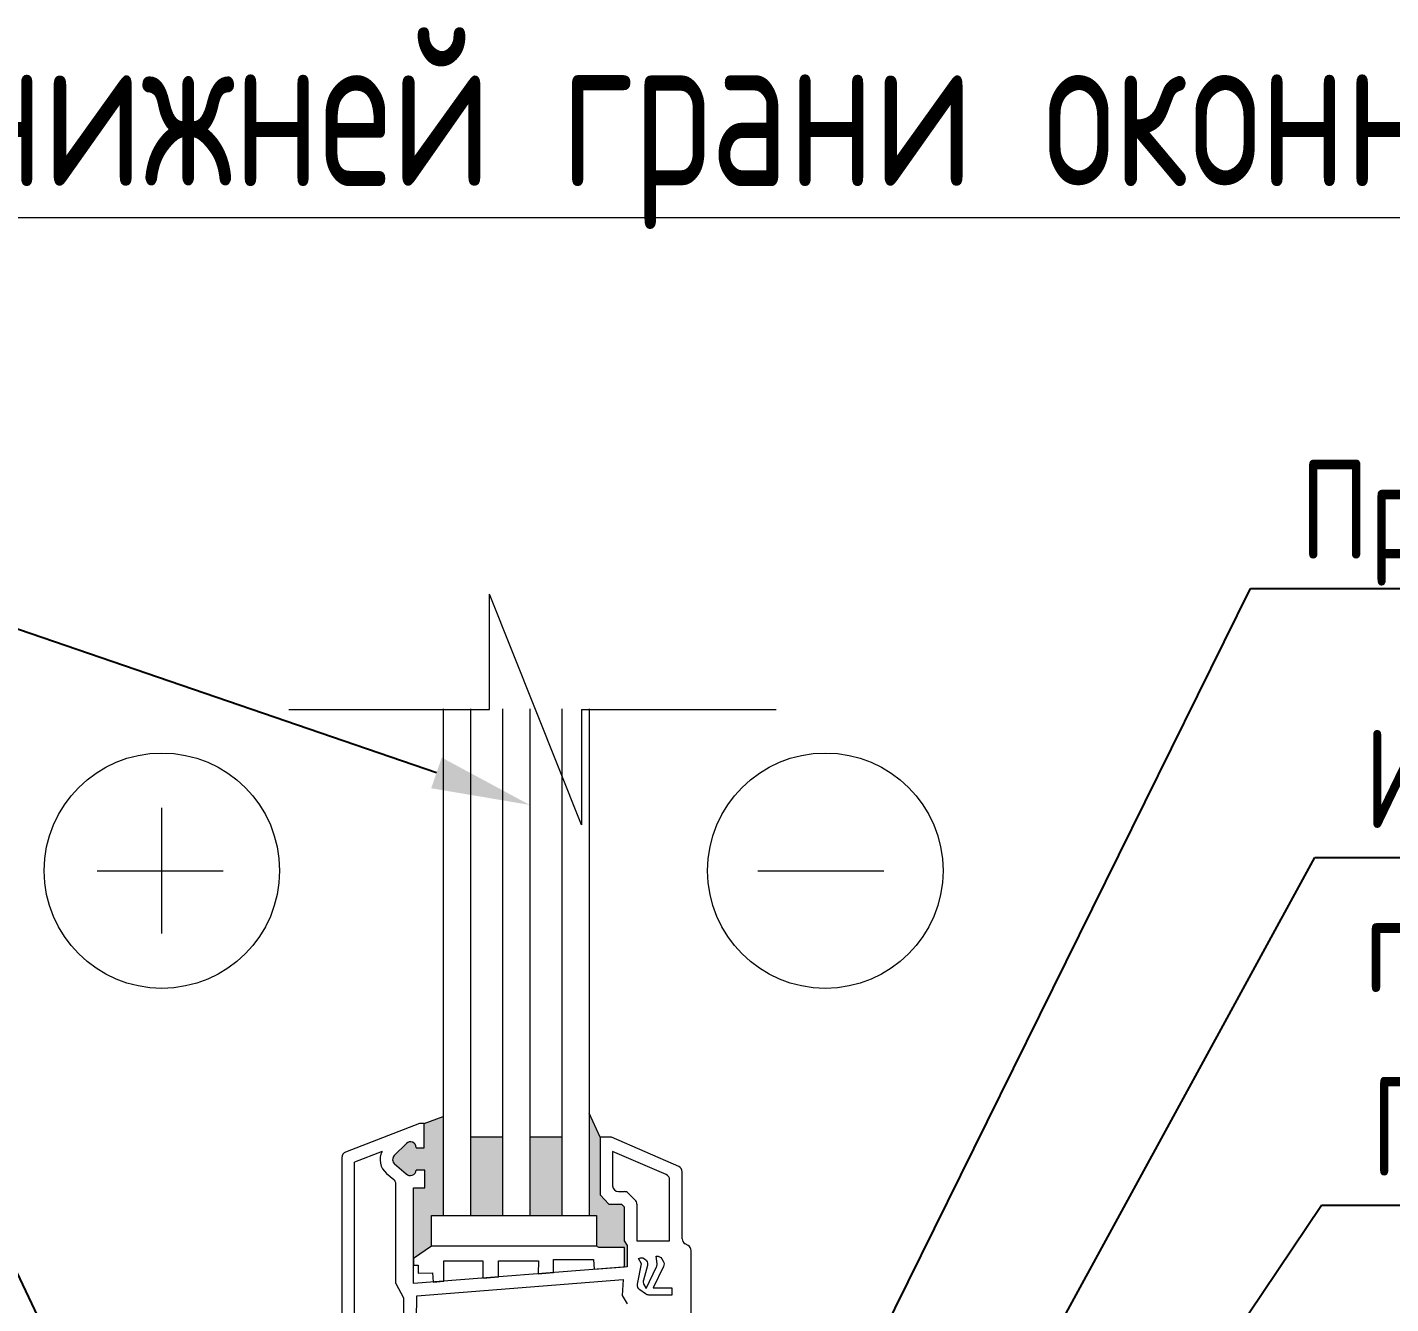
# Model space of a CAD drawing. Header units: millimetres. Extents: x -136099598 to 11807193, y 0 to 779331.
# Drawn here: x 762861 to 766317, y 374837 to 378073 of the extents above; entities that cross this region are included whole.
import ezdxf
from ezdxf import colors
from ezdxf.entities.mleader import LeaderData, LeaderLine
from ezdxf.math import Vec2, Vec3

# ---------------------------------------------------------------- set-up
doc = ezdxf.new("R2010")
doc.units = ezdxf.units.MM
doc.header["$MEASUREMENT"] = 0
for name, color, linetype, lineweight in [('АР_Стены фасадные', 7, 'Continuous', 30), ('АР_Тонкие', 250, 'Continuous', 5), ('АР_Штриховка', 253, 'Continuous', 13)]:
    doc.layers.add(name, color=color, linetype=linetype, lineweight=lineweight)
doc.layers.add('АР_Таблицы', color=250, linetype='Continuous')
doc.styles.add('Архитект', font='isocpeur.ttf', dxfattribs={"width": 0.8, "oblique": 8})

msp = doc.modelspace()

# ---------------------------------------------------------------- hatches: boundary and pattern name
at = {"layer": 'АР_Штриховка', "lineweight": 15}
h = msp.add_hatch(color=256, dxfattribs=at)
h.paths.add_polyline_path([(763915.1864633877, 375311.665096097), (763867.0847993658, 375293.4215732465), (763867.0847993658, 375232.3371604495), (763847.098084991, 375232.3371604495, 0.4786130852545784), (763829.7793887098, 375247.1460458143, 0.1511480581941639), (763822.1310489269, 375243.1118569947), (763791.5767998525, 375212.5576079204, 0.4386489946595933), (763792.4666688656, 375191.0498329014), (763821.5155030022, 375166.4481186414, 0.6721486504891006), (763847.0623604339, 375175.4664497505), (763868.8938882775, 375175.4664497505), (763868.8938882775, 375130.6946759987), (763839.8680617637, 375130.6946759987), (763839.8680617637, 374951.1795525594), (763886.2410408244, 374982.4541631617), (763886.2410408244, 375060.1746142607), (763915.1864633877, 375060.1746142607)])
h.paths.add_polyline_path([(764065.5527058287, 375259.6834212397), (763984.5862675912, 375259.6834212397), (763984.5862675898, 375060.1746142607), (764065.55270583, 375060.1746142607)])
h.paths.add_polyline_path([(764215.9189482697, 375259.6834212397), (764134.9525100322, 375259.6834212397), (764134.9525100309, 375060.1746142607), (764215.9189482697, 375060.1746142607)])
h.paths.add_polyline_path([(764313.2664275655, 375259.0080874948), (764285.3187524746, 375319.4552135181), (764285.3187524732, 375060.1746142607), (764304.2008820255, 375060.1746142607), (764304.2008820276, 374982.4541631615), (764309.6683507321, 374979.638687267), (764375.3605000258, 374979.6386872671), (764375.3605000258, 374930.0674175706), (764381.4500025627, 374930.5485822465), (764381.4500025627, 374984.0802571216), (764374.4479641733, 374996.2081433717), (764374.4479641733, 375082.0552641065), (764367.1370751114, 375089.3661531706), (764335.2368073293, 375089.3661531706), (764313.2664275655, 375112.4131061757)])

# ---------------------------------------------------------------- linework, layer by layer
at = {"layer": 'АР_Стены фасадные', "lineweight": 15}
for p, q in [((763867.0847993658, 375293.4215732462), (763915.1864633877, 375311.6650960967)), ((764313.2664275655, 375259.0080874942), (764285.3187524732, 375319.455213519)), ((763855.0041056441, 375293.4215732462), (763668.239868295, 375221.3309768087)), ((763867.0847993658, 375293.4215732462), (763855.0041056441, 375293.4215732462)), ((763867.0847993658, 375232.3371604495), (763867.0847993658, 375293.4215732462)), ((763791.5767998525, 375212.5576079204), (763822.1310489269, 375243.1118569947)), ((763984.5862675912, 375259.6834212397), (764065.5527058287, 375259.6834212397)), ((764134.9525100322, 375259.6834212397), (764215.9189482697, 375259.6834212397)), ((764341.6892244434, 375259.0080874942), (764313.2664275655, 375259.0080874942)), ((764313.2664275655, 375259.0080874942), (764313.2664275655, 375112.4131061757)), ((764512.3600605219, 375184.7424454234), (764341.6892244434, 375259.0080874942)), ((763658.8787667983, 375207.6833389146), (763658.8787667983, 374391.4229956175)), ((763760.417694576, 375222.8895274146), (763690.6182266757, 375195.9470819907)), ((763847.1044174024, 375232.7675490739), (763847.1044174037, 375232.3371604495)), ((763847.1044174037, 375232.3371604495), (763867.0847993658, 375232.3371604495)), ((764480.6206006431, 375163.9393872345), (764345.0058874435, 375222.9507214585)), ((764345.0058874435, 375222.9507214582), (764345.0058874435, 375135.7346736041)), ((763792.4666688656, 375191.0498329016), (763821.5155030022, 375166.4481186414)), ((763868.8938882775, 375175.4664497505), (763847.1044174037, 375175.4664497505)), ((763868.8938882775, 375130.6946759987), (763868.8938882775, 375175.4664497505)), ((763771.9541565769, 375166.8293838346), (763790.3305598444, 375151.266245561)), ((763795.5051814923, 374887.7552510139), (763795.5051814923, 375140.1027784627)), ((764489.4126454508, 374996.2081433699), (764489.4126454508, 375150.5252655755)), ((764521.1521053287, 375001.5100277683), (764521.1521053287, 375171.3283237644)), ((763839.8680617637, 374887.7552510139), (763839.8680617637, 375130.6946759987)), ((763839.8680617637, 375130.6946759987), (763868.8938882775, 375130.6946759987)), ((764313.2664275655, 375112.4131061757), (764335.2368073307, 375089.3661531706)), ((764359.634947999, 375121.1056130492), (764374.2244345695, 375121.1056130492)), ((764384.5687424896, 375116.8208604146), (764401.9026714179, 375099.4869314866)), ((764335.2368073307, 375089.3661531706), (764367.1370751114, 375089.3661531706)), ((764367.1370751114, 375089.3661531706), (764374.4479641733, 375082.0552641074)), ((764374.4479641733, 375082.0552641074), (764374.4479641733, 374996.2081433699)), ((764406.1874240519, 375089.142623566), (764406.1874240519, 374996.2081433699)), ((764374.4479641733, 374996.2081433699), (764381.4500025627, 374984.0802571244)), ((764381.4500025627, 374984.0802571244), (764381.4500025627, 374930.5485822465)), ((764536.3494204865, 374984.2897617217), (764528.4666356063, 374988.8408896943)), ((764543.6639507639, 374958.0089839501), (764543.6639507639, 374971.6206236477)), ((764381.4500025627, 374930.5485822465), (763839.8680617637, 374887.7552510139)), ((764543.6639507639, 374593.0683599965), (764543.6639507639, 374958.0089839501))]:
    msp.add_line(p, q, dxfattribs=at)
for points in [[(763915.1864633877, 376344.5062331812), (763915.1864633877, 375060.1746142607)], [(763984.5862675912, 376344.5062331812), (763984.5862675912, 375060.1746142607)], [(764065.5527058287, 376344.5062331812), (764065.5527058287, 375060.1746142607)], [(764134.9525100322, 376344.5062331812), (764134.9525100322, 375060.1746142607)], [(764215.9189482697, 376344.5062331812), (764215.9189482697, 375060.1746142607)], [(764285.3187524732, 376344.5062331812), (764285.3187524732, 375060.1746142607)], [(763886.2410408244, 374982.4541631613), (763839.8680617637, 374951.17955256), (763839.8680617637, 374934.3247441705), (763852.3909772187, 374934.3247441705), (763852.3909772187, 374914.5308072307), (763888.6330583843, 374914.9588356608), (763890.4666521971, 374891.753320516), (763917.2326729032, 374893.8682492157), (763917.2326729032, 374945.7007886599), (764016.3145334634, 374945.7007886599), (764016.1466528361, 374901.6839801106)], [(764016.1466528361, 374901.6839801106), (764055.9335805955, 374904.8277614113), (764055.9335805955, 374945.3583659158), (764156.9410447427, 374945.3583659158), (764156.538553105, 374912.7771068158), (764194.9317877778, 374915.8107648549), (764195.153022723, 374948.877710783), (764296.2207898332, 374948.877710783), (764298.1889093694, 374923.9696709657), (764375.3605000258, 374930.0674175705), (764375.3605000258, 374979.638687267), (764309.6683507321, 374979.638687267), (764304.2008820276, 374982.4541631613)], [(764406.1874240519, 374996.2081433699), (764489.4126454508, 374996.2081433699)], [(763842.3681763982, 374427.7863886601), (763848.488867499, 374856.598040316), (764371.5310012829, 374897.9264406809), (764368.945099867, 374857.3747442451), (764382.0319071378, 374836.5915860445)]]:
    msp.add_lwpolyline(points, dxfattribs=at)
msp.add_lwpolyline([(763795.5051814923, 374887.7552510139), (763814.9428367775, 374851.6011163144), (763814.9428367775, 374502.5201524958), (763690.6182266776, 374502.5201524956, -0.4142135623731008), (763690.6182266776, 374517.1492130504), (763690.6182266757, 375195.947081991)], format="xyb", dxfattribs=at)
msp.add_lwpolyline([(763886.2410408244, 375060.1746142607), (764304.2008820276, 375060.1746142607), (764304.2008820276, 374982.4541631613), (763886.2410408244, 374982.4541631613)], close=True, dxfattribs=at)
msp.add_lwpolyline([(764430.0457802129, 374946.9711352838), (764430.967234983, 374945.6234693453, -0.2206237714267132), (764432.9946641457, 374933.4807164402), (764422.8946674063, 374896.8228765747, 0.2007454880768778), (764424.3290689276, 374885.6225280265), (764430.1597992392, 374875.5234068825), (764456.1511793624, 374929.9681126284, 0.1371543281224786), (764457.505574353, 374937.7283767835), (764455.5211188653, 374957.542908549), (764455.9298144734, 374957.5838400361, -0.2948811985104581), (764470.0567821983, 374950.3421295412), (764473.2058337613, 374944.8878122411, -0.2463199090183235), (764473.7570600177, 374931.3097861556), (764448.0837533446, 374877.1211224699), (764494.8185501894, 374877.1211224699), (764494.8185501894, 374858.8110174196), (764437.0548268899, 374858.8110174196, -0.1544625356335507), (764428.6383127135, 374861.4746401707), (764414.1282799279, 374871.6810278224, -0.2950462530491903), (764408.1785331627, 374886.4068929945), (764418.0729784261, 374937.9011594951), (764410.3061512181, 374951.1818502424), (764410.655139503, 374951.383338723, -0.3920868669925349)], format="xyb", close=True, dxfattribs=at)
at = {"layer": 'АР_Тонкие', "ltscale": 100}
for p, q in [((764032.5876392263, 376343.2221534154), (764032.5876392263, 376635.63778628)), ((764265.7200707804, 376050.8065205509), (764032.5876392263, 376635.63778628)), ((763524.6023109001, 376343.2221534154), (764032.5876392263, 376343.2221534154)), ((764265.7200707804, 376343.2221534154), (764265.7200707804, 376050.8065205509)), ((764265.7200707804, 376343.2221534154), (764759.7351340381, 376343.2221534154))]:
    msp.add_line(p, q, dxfattribs=at)
for centre in [(763202.5356735578, 375934.5426630111), (764884.040853271, 375934.5426630111)]:
    msp.add_circle(centre, 298.2751047600999, dxfattribs=at)
at = {"layer": 'АР_Тонкие', "lineweight": 15}
for centre, radius, start, end in [((763832.4753568476, 375232.7675490739), 14.62906055482033, 0, 135), ((763673.5078273538, 375207.6833389146), 14.62906055482033, 111.1064817123483, 180), ((763801.9211077733, 375202.2132999996), 46.36852043351919, 153.5183691189477, 229.7384423176435), ((763801.9211077733, 375202.2132999996), 14.62906055482033, 135, 229.7384423176435), ((763832.4500545824, 375176.1664000973), 14.62906055482033, 221.6296754674646, 356.6296754730708), ((764506.5230447745, 375171.3283237644), 14.62906055482033, 0, 66.48423354859509), ((763780.8761209368, 375140.1027784627), 14.62906055482033, 0, 49.73844231764352), ((764474.7835848953, 375150.5252655755), 14.62906055482033, 0, 66.48423354859509), ((764359.634947999, 375135.7346736041), 14.62906055482033, 180, 270), ((764374.2244345695, 375106.4765524945), 14.62906055482033, 45, 90), ((764391.5583634971, 375089.142623566), 14.62906055482033, 0, 45), ((764535.7811658842, 375001.5100277683), 14.62906055482033, 180, 239.9999999999376), ((764529.0348902098, 374971.6206236477), 14.62906055482033, 0, 59.99999999993758)]:
    msp.add_arc(centre, radius, start, end, dxfattribs=at)
at = {"layer": 'АР_Штриховка', "ltscale": 100}
for points in [[(763202.5356735578, 375774.9716193123), (763202.5356735578, 376094.11370671)], [(763038.5150526788, 375934.5426630111), (763357.6571400766, 375934.5426630111)], [(764713.0520509171, 375934.5426630111), (765032.1941383148, 375934.5426630111)]]:
    msp.add_lwpolyline(points, dxfattribs=at)

# ---------------------------------------------------------------- texts
at = {"layer": 'АР_Таблицы', "lineweight": 9, "insert": (764968.2986366187, 377815.5842227447), "char_height": 400, "width": 9573.438554221997, "attachment_point": 5, "style": 'Архитект'}
msp.add_mtext('{\\Q0;\\W0.7;\\LУзел нижней грани оконных блоков}', dxfattribs=at)

# ---------------------------------------------------------------- leaders
at = {"layer": 'АР_Тонкие'}
ml = msp.add_multileader_mtext('Standard', dxfattribs=at)
ml.set_content('\\pxsm1,ql;{\\Q0;Оконный блок из ПВХ профиля армированного (толщина профиля не менее 70 мм). Профиль ламинированный с двух сторон по RAL 7016.}', color=256, style='Архитект')
ml.set_leader_properties()
ml.build(insert=Vec2(0, 0))
ml.multileader.update_dxf_attribs({"text_left_attachment_type": 6, "text_right_attachment_type": 6, "dogleg_length": 100, "arrow_head_size": 250})
ctx = ml.context
ctx.base_point, ctx.char_height, ctx.arrow_head_size, ctx.landing_gap_size, ctx.plane_origin, ctx.plane_x_axis = Vec3(762024.6663515018, 376791.2080543763), 250, 250, 25, Vec3(743269.9960248636, 362564.5314182122), Vec3(-1, 0)
ctx.left_attachment, ctx.right_attachment = 6, 6
notes = []
notes.append((ctx, [(1, (1, 1, 0), (762124.6663515018, 376791.2080543763), (-1, 0), 100, [(0, [(764134.9525100322, 376101.1693700552)], 0, [])])]))
ctx.mtext.insert, ctx.mtext.width, ctx.mtext.defined_height, ctx.mtext.flow_direction = Vec3(756189.6663515018, 377116.2080543763), 6150.701914492998, 1952.813642644556, 5
ml = msp.add_multileader_mtext('Standard', dxfattribs=at)
ml.set_content('\\pxsm1,ql;{\\Q0;Профиль подставочный}', color=256, style='Архитект')
ml.set_leader_properties()
ml.build(insert=Vec2(0, 0))
ml.multileader.update_dxf_attribs({"text_left_attachment_type": 6, "text_right_attachment_type": 6, "dogleg_length": 100, "arrow_head_size": 250})
ctx = ml.context
ctx.base_point, ctx.char_height, ctx.arrow_head_size, ctx.landing_gap_size, ctx.plane_origin, ctx.plane_x_axis = Vec3(768971.6128785545, 376649.9557142491), 250, 250, 25, Vec3(743953.2236707883, 361549.4579966526), Vec3(-1, 0)
ctx.left_attachment, ctx.right_attachment = 6, 6
notes.append((ctx, [(0, (1, 1, 0), (765961.6128785545, 376649.9557142491), (1, 0), 100, [(0, [(764297.7207001606, 373281.0140188024)], 0, [])])]))
ctx.mtext.insert, ctx.mtext.width, ctx.mtext.defined_height, ctx.mtext.flow_direction = Vec3(766086.6128785545, 376974.9557142491), 4915.014880565754, 660.9931864077042, 5
ml = msp.add_multileader_mtext('Standard', dxfattribs=at)
ml.set_content('\\pxsm1,ql;{\\Q0;Изоляционная саморасширяющаяся паропроницаемая водоизоляционная лента}', color=256, style='Архитект')
ml.set_leader_properties()
ml.build(insert=Vec2(0, 0))
ml.multileader.update_dxf_attribs({"text_left_attachment_type": 6, "text_right_attachment_type": 6, "dogleg_length": 100, "arrow_head_size": 250})
ctx = ml.context
ctx.base_point, ctx.char_height, ctx.arrow_head_size, ctx.landing_gap_size, ctx.plane_origin, ctx.plane_x_axis = Vec3(771704.5372507861, 375967.8840864254), 250, 250, 25, Vec3(744156.8696916355, 360912.4588290604), Vec3(-1, 0)
ctx.left_attachment, ctx.right_attachment = 6, 6
notes.append((ctx, [(0, (1, 1, 0), (766124.5372507861, 375967.8840864254), (1, 0), 100, [(0, [(764358.1419285536, 372730.1655908478)], 0, [])])]))
ctx.mtext.insert, ctx.mtext.width, ctx.mtext.defined_height, ctx.mtext.flow_direction = Vec3(766249.5372507861, 376292.8840864254), 5771.319743787406, 638.4152317240186, 5
ml = msp.add_multileader_mtext('Standard', dxfattribs=at)
ml.set_content('\\pxsm1,ql;Герметик', color=256, style='Архитект')
ml.set_leader_properties()
ml.build(insert=Vec2(0, 0))
ml.multileader.update_dxf_attribs({"text_left_attachment_type": 6, "text_right_attachment_type": 6, "dogleg_length": 100, "arrow_head_size": 250})
ctx = ml.context
ctx.base_point, ctx.char_height, ctx.arrow_head_size, ctx.landing_gap_size, ctx.plane_origin, ctx.plane_x_axis = Vec3(762545.4146792456, 375315.2852274573), 250, 250, 25, Vec3(738183.6901531854, 360946.7698809999), Vec3(-1, 0)
ctx.left_attachment, ctx.right_attachment = 6, 6
notes.append((ctx, [(1, (1, 1, 0), (762645.4146792456, 375315.2852274573), (-1, 0), 100, [(0, [(763526.906905506, 373464.7067626321)], 0, [])])]))
ctx.mtext.insert, ctx.mtext.width, ctx.mtext.defined_height, ctx.mtext.flow_direction = Vec3(761345.2794705699, 375640.2852274573), 4915.014880565754, 660.9931864077042, 5
ml = msp.add_multileader_mtext('Standard', dxfattribs=at)
ml.set_content('\\pxsm1,ql;{\\Q0;Гидроизоляционная лента}', color=256, style='Архитект')
ml.set_leader_properties()
ml.build(insert=Vec2(0, 0))
ml.multileader.update_dxf_attribs({"text_left_attachment_type": 6, "text_right_attachment_type": 6, "dogleg_length": 100, "arrow_head_size": 250})
ctx = ml.context
ctx.base_point, ctx.char_height, ctx.arrow_head_size, ctx.landing_gap_size, ctx.plane_origin, ctx.plane_x_axis = Vec3(769541.8053358207, 375086.7453241795), 250, 250, 25, Vec3(744213.7833853797, 360212.740304154), Vec3(-1, 0)
ctx.left_attachment, ctx.right_attachment = 6, 6
notes.append((ctx, [(0, (1, 1, 0), (766141.8053358207, 375086.7453241795), (1, 0), 100, [(0, [(764560.4449443491, 372735.6051039563)], 0, [])])]))
ctx.mtext.insert, ctx.mtext.width, ctx.mtext.defined_height, ctx.mtext.flow_direction = Vec3(766266.8053358207, 375411.7453241795), 4915.014880565754, 660.9931864077042, 5
ml = msp.add_multileader_mtext('Standard', dxfattribs=at)
ml.set_content('\\pxsm1,ql;Пароизоляционная лента', color=256, style='Архитект')
ml.set_leader_properties()
ml.build(insert=Vec2(0, 0))
ml.multileader.update_dxf_attribs({"text_left_attachment_type": 6, "text_right_attachment_type": 6, "dogleg_length": 100, "arrow_head_size": 250})
ctx = ml.context
ctx.base_point, ctx.char_height, ctx.arrow_head_size, ctx.landing_gap_size, ctx.plane_origin, ctx.plane_x_axis = Vec3(759318.1440692693, 374571.4987141043), 250, 250, 25, Vec3(738183.6901531854, 361507.5990639469), Vec3(-1, 0)
ctx.left_attachment, ctx.right_attachment = 6, 6
notes.append((ctx, [(1, (1, 1, 0), (759418.1440692693, 374571.4987141043), (-1, 0), 100, [(0, [(763975.7500458327, 373051.0914899291)], 0, [])])]))
ctx.mtext.insert, ctx.mtext.width, ctx.mtext.defined_height, ctx.mtext.flow_direction = Vec3(756108.0088605937, 374896.4987141043), 4915.014880565754, 660.9931864077042, 5
for ctx, leaders in notes:
    for number, flags, end, landing, length, lines in leaders:
        leader = LeaderData()
        leader.index, (leader.has_last_leader_line, leader.has_dogleg_vector, leader.attachment_direction) = number, flags
        leader.last_leader_point, leader.dogleg_vector, leader.dogleg_length = Vec3(end), Vec3(landing), length
        for number, points, colour, breaks in lines:
            line = LeaderLine()
            line.index, line.vertices, line.color, line.breaks = number, Vec3.list(points), colors.encode_raw_color(colour), breaks
            leader.lines.append(line)
        ctx.leaders.append(leader)

doc.saveas('drawing.dxf')
